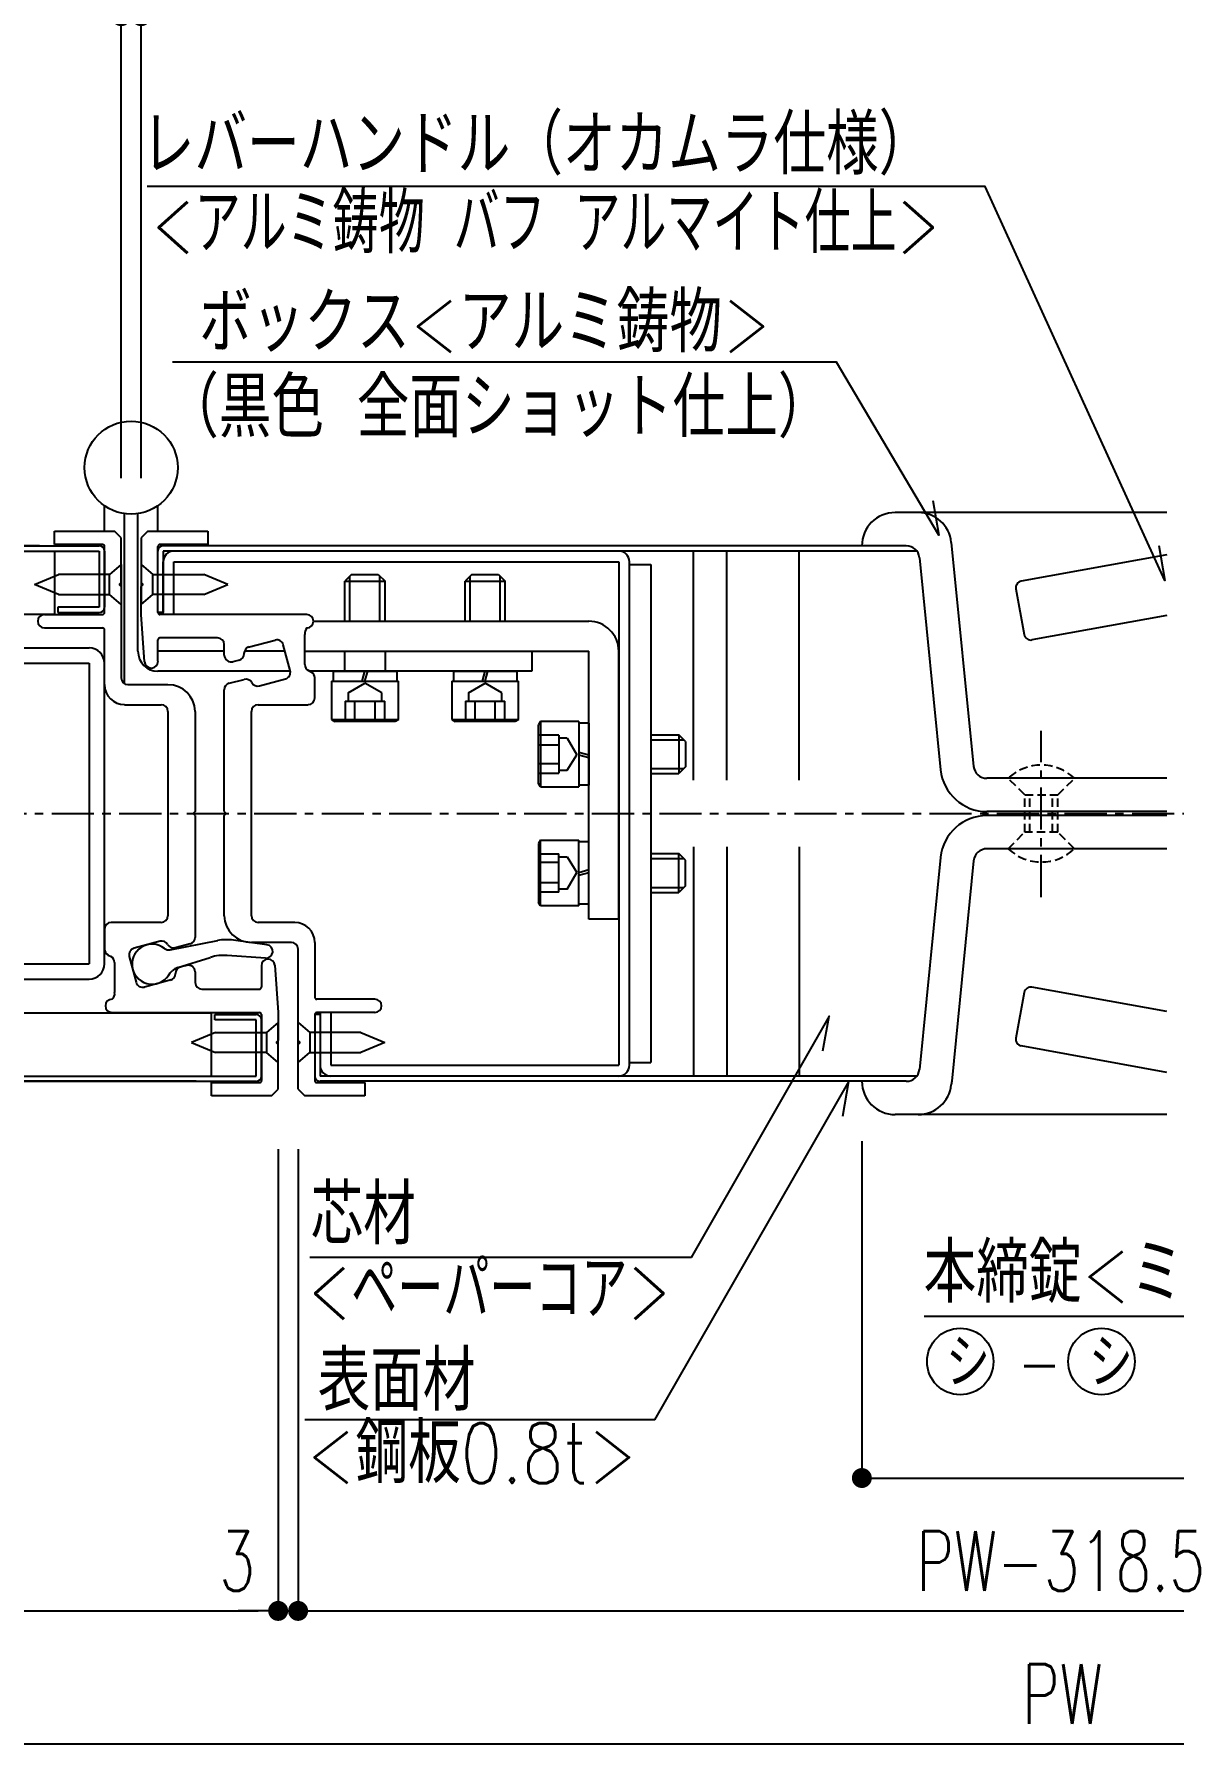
# Model space of a CAD drawing. Extents: x -275225 to 47266, y -41063 to 95295.
# Drawn here: x -224543 to -224371.5, y -21630.6 to -21373.3 of the extents above; entities that cross this region are included whole.
import ezdxf

# ---------------------------------------------------------------- set-up
doc = ezdxf.new("R2010")
doc.units = 0
doc.header["$LTSCALE"] = 0.2
doc.header["$PDMODE"] = 99
doc.header["$PDSIZE"] = 5
doc.linetypes.add('CENTER', pattern=[50.8, 31.75, -6.35, 6.35, -6.35])
doc.linetypes.add('HIDDEN', pattern=[9.525, 6.35, -3.175])
for name, color, linetype in [('_P18_製品', 4, 'Continuous'), ('_基準', 1, 'CENTER'), ('_文字', 3, 'Continuous'), ('_製品寸法', 9, 'Continuous'), ('OKAMURA-HIDDEN', 6, 'HIDDEN')]:
    doc.layers.add(name, color=color, linetype=linetype)
doc.styles.add('OKAMURA', font='SIMPLEX.shx', dxfattribs={"width": 0.7, "bigfont": 'BIGFONT.shx'})
doc.dimstyles.new('OKAMURA-003', dxfattribs={"dimscale": 3, "dimtxt": 3, "dimasz": 1, "dimexe": 0, "dimexo": 3, "dimgap": 1, "dimtad": 1, "dimdec": 3, "dimdsep": 46, "dimtxsty": 'OKAMURA', "dimblk1": 'DOT', "dimblk2": 'DOT', "dimsah": 1, "dimcen": 0, "dimclrd": 9, "dimclre": 9, "dimclrt": 3, "dimadec": 0, "dimazin": 0, "dimtfac": 1, "dimtdec": 3, "dimtix": 1, "dimtmove": 2, "dimatfit": 3, "dimldrblk": 'NONE', "dimfxl": 0, "dimtolj": 1, "dimarcsym": 0})

# ---------------------------------------------------------------- blocks, each defined once
blk = doc.blocks.new('_DOT')
at = {"color": 0, "linetype": 'ByBlock'}
blk.add_line((-0.5, 0), (-1, 0), dxfattribs=at)
at = {"color": 0, "linetype": 'ByBlock', "const_width": 0.5}
blk.add_lwpolyline([(-0.25, 0, 1), (0.25, 0, 1)], format="xyb", close=True, dxfattribs=at)
blk = doc.blocks.new('*D710')
at = {"layer": '_製品寸法', "color": 9, "lineweight": -2, "transparency": 16777216}
for p, q in [((120.07, 40.3), (69.86, 40.3)), ((69.86, -37.3), (69.86, 37.3)), ((143.68, -40.3), (69.86, -40.3))]:
    blk.add_line(p, q, dxfattribs=at)
at = {"layer": 'Defpoints', "color": 0, "transparency": 16777216}
for p in [(69.86, 40.3), (129.07, 40.3), (152.68, -40.3)]:
    blk.add_point(p, dxfattribs=at)
at = {"layer": '_製品寸法', "color": 9, "lineweight": -2, "transparency": 16777216, "xscale": 3, "yscale": 3, "zscale": 3}
for p, rotation in [((69.86, 40.3), 90), ((69.86, -40.3), 270)]:
    blk.add_blockref('_DOT', p, dxfattribs=dict(at, rotation=rotation))
at = {"layer": '_製品寸法', "color": 3, "transparency": 16777216, "insert": (62.36, 0), "char_height": 9, "attachment_point": 5, "rotation": 90, "style": 'OKAMURA'}
blk.add_mtext('\\A1;80.6', dxfattribs=at)
blk = doc.blocks.new('_None')
blk = doc.blocks.new('*D713')
at = {"layer": '_製品寸法', "color": 9, "lineweight": -2, "transparency": 16777216}
for p, q in [((0, -50.5), (0, -120)), ((156, -50.5), (156, -120)), ((3, -120), (153, -120))]:
    blk.add_line(p, q, dxfattribs=at)
at = {"layer": 'Defpoints', "color": 0, "transparency": 16777216}
for p in [(0, -41.5), (156, -41.5), (156, -120)]:
    blk.add_point(p, dxfattribs=at)
at = {"layer": '_製品寸法', "color": 9, "lineweight": -2, "transparency": 16777216, "xscale": 3, "yscale": 3, "zscale": 3, "rotation": 180}
blk.add_blockref('_DOT', (0, -120), dxfattribs=at)
at = {"layer": '_製品寸法', "color": 9, "lineweight": -2, "transparency": 16777216, "xscale": 3, "yscale": 3, "zscale": 3}
blk.add_blockref('_DOT', (156, -120), dxfattribs=at)
at = {"layer": '_製品寸法', "color": 3, "transparency": 16777216, "insert": (78, -112.5), "char_height": 9, "attachment_point": 5, "style": 'OKAMURA'}
blk.add_mtext('\\A1;156', dxfattribs=at)
blk = doc.blocks.new('*D714')
at = {"layer": '_製品寸法', "color": 9, "lineweight": -2, "transparency": 16777216}
for p, q in [((156, -50.5), (156, -120)), ((159, -50.5), (159, -120)), ((153, -120), (150, -120)), ((156, -120), (159, -120)), ((162, -120), (165, -120))]:
    blk.add_line(p, q, dxfattribs=at)
at = {"layer": 'Defpoints', "color": 0, "transparency": 16777216}
for p in [(156, -41.5), (159, -41.5), (159, -120)]:
    blk.add_point(p, dxfattribs=at)
at = {"layer": '_製品寸法', "color": 9, "lineweight": -2, "transparency": 16777216, "xscale": 3, "yscale": 3, "zscale": 3}
blk.add_blockref('_DOT', (156, -120), dxfattribs=at)
at = {"layer": '_製品寸法', "color": 9, "lineweight": -2, "transparency": 16777216, "xscale": 3, "yscale": 3, "zscale": 3, "rotation": 180}
blk.add_blockref('_DOT', (159, -120), dxfattribs=at)
at = {"layer": '_製品寸法', "color": 3, "transparency": 16777216, "insert": (149.83, -112.5), "char_height": 9, "attachment_point": 5, "style": 'OKAMURA'}
blk.add_mtext('\\A1;3', dxfattribs=at)
blk = doc.blocks.new('*D715')
at = {"layer": '_製品寸法', "color": 9, "lineweight": -2, "transparency": 16777216}
for p, q in [((158.999695, -50.49501), (158.999695, -120)), ((388.499695, -50.494534), (388.499695, -120)), ((161.999695, -120), (385.499695, -120))]:
    blk.add_line(p, q, dxfattribs=at)
at = {"layer": 'Defpoints', "color": 0, "transparency": 16777216}
for p in [(158.999695, -41.49501), (388.499695, -41.494534), (388.499695, -120)]:
    blk.add_point(p, dxfattribs=at)
at = {"layer": '_製品寸法', "color": 9, "lineweight": -2, "transparency": 16777216, "xscale": 3, "yscale": 3, "zscale": 3, "rotation": 180}
blk.add_blockref('_DOT', (158.999695, -120), dxfattribs=at)
at = {"layer": '_製品寸法', "color": 9, "lineweight": -2, "transparency": 16777216, "xscale": 3, "yscale": 3, "zscale": 3}
blk.add_blockref('_DOT', (388.499695, -120), dxfattribs=at)
at = {"layer": '_製品寸法', "color": 3, "transparency": 16777216, "insert": (273.749695, -112.5), "char_height": 9, "attachment_point": 5, "style": 'OKAMURA'}
blk.add_mtext('\\A1;PW-318.5', dxfattribs=at)
blk = doc.blocks.new('*D717')
at = {"layer": '_製品寸法', "color": 9, "lineweight": -2, "transparency": 16777216}
for p, q in [((0, 50.495056), (0, 120)), ((3, 120), (129.383728, 120)), ((132.383728, 50.494988), (132.383728, 120))]:
    blk.add_line(p, q, dxfattribs=at)
at = {"layer": 'Defpoints', "color": 0, "transparency": 16777216}
for p in [(132.383728, 120), (0, 41.495056), (132.383728, 41.494988)]:
    blk.add_point(p, dxfattribs=at)
at = {"layer": '_製品寸法', "color": 9, "lineweight": -2, "transparency": 16777216, "xscale": 3, "yscale": 3, "zscale": 3, "rotation": 180}
blk.add_blockref('_DOT', (0, 120), dxfattribs=at)
at = {"layer": '_製品寸法', "color": 9, "lineweight": -2, "transparency": 16777216, "xscale": 3, "yscale": 3, "zscale": 3}
blk.add_blockref('_DOT', (132.383728, 120), dxfattribs=at)
at = {"layer": '_製品寸法', "color": 3, "transparency": 16777216, "insert": (66.191864, 127.5), "char_height": 9, "attachment_point": 5, "style": 'OKAMURA'}
blk.add_mtext('\\A1;132.5 ', dxfattribs=at)
blk = doc.blocks.new('*D718')
at = {"layer": '_製品寸法', "color": 9, "lineweight": -2, "transparency": 16777216}
for p, q in [((129.383728, 120), (126.383728, 120)), ((132.383728, 50.494988), (132.383728, 120)), ((132.383728, 120), (135.383728, 120)), ((135.383728, 50.495072), (135.383728, 120)), ((138.383728, 120), (141.383728, 120))]:
    blk.add_line(p, q, dxfattribs=at)
at = {"layer": 'Defpoints', "color": 0, "transparency": 16777216}
for p in [(135.383728, 120), (132.383728, 41.494988), (135.383728, 41.495072)]:
    blk.add_point(p, dxfattribs=at)
at = {"layer": '_製品寸法', "color": 9, "lineweight": -2, "transparency": 16777216, "xscale": 3, "yscale": 3, "zscale": 3}
blk.add_blockref('_DOT', (132.383728, 120), dxfattribs=at)
at = {"layer": '_製品寸法', "color": 9, "lineweight": -2, "transparency": 16777216, "xscale": 3, "yscale": 3, "zscale": 3, "rotation": 180}
blk.add_blockref('_DOT', (135.383728, 120), dxfattribs=at)
at = {"layer": '_製品寸法', "color": 3, "transparency": 16777216, "insert": (133.883728, 127.5), "char_height": 9, "attachment_point": 5, "style": 'OKAMURA'}
blk.add_mtext('\\A1;3', dxfattribs=at)
blk = doc.blocks.new('*D719')
at = {"layer": '_製品寸法', "color": 9, "lineweight": -2, "transparency": 16777216}
for p, q in [((135.383728, 50.495072), (135.383728, 120)), ((138.383728, 120), (408.999878, 120)), ((411.999878, 50.495076), (411.999878, 120))]:
    blk.add_line(p, q, dxfattribs=at)
at = {"layer": 'Defpoints', "color": 0, "transparency": 16777216}
for p in [(411.999878, 120), (135.383728, 41.495072), (411.999878, 41.495076)]:
    blk.add_point(p, dxfattribs=at)
at = {"layer": '_製品寸法', "color": 9, "lineweight": -2, "transparency": 16777216, "xscale": 3, "yscale": 3, "zscale": 3, "rotation": 180}
blk.add_blockref('_DOT', (135.383728, 120), dxfattribs=at)
at = {"layer": '_製品寸法', "color": 9, "lineweight": -2, "transparency": 16777216, "xscale": 3, "yscale": 3, "zscale": 3}
blk.add_blockref('_DOT', (411.999878, 120), dxfattribs=at)
at = {"layer": '_製品寸法', "color": 3, "transparency": 16777216, "insert": (273.691803, 127.5), "char_height": 9, "attachment_point": 5, "style": 'OKAMURA'}
blk.add_mtext('\\A1;PW-271.5', dxfattribs=at)
blk = doc.blocks.new('*D722')
at = {"layer": '_製品寸法', "color": 9, "lineweight": -2, "transparency": 16777216}
for p, q in [((0, -50.495056), (0, -140)), ((547.999878, -50.495056), (547.999878, -140)), ((3, -140), (544.999878, -140))]:
    blk.add_line(p, q, dxfattribs=at)
at = {"layer": 'Defpoints', "color": 0, "transparency": 16777216}
for p in [(0, -41.495056), (547.999878, -41.495056), (547.999878, -140)]:
    blk.add_point(p, dxfattribs=at)
at = {"layer": '_製品寸法', "color": 9, "lineweight": -2, "transparency": 16777216, "xscale": 3, "yscale": 3, "zscale": 3, "rotation": 180}
blk.add_blockref('_DOT', (0, -140), dxfattribs=at)
at = {"layer": '_製品寸法', "color": 9, "lineweight": -2, "transparency": 16777216, "xscale": 3, "yscale": 3, "zscale": 3}
blk.add_blockref('_DOT', (547.999878, -140), dxfattribs=at)
at = {"layer": '_製品寸法', "color": 3, "transparency": 16777216, "insert": (273.999939, -132.5), "char_height": 9, "attachment_point": 5, "style": 'OKAMURA'}
blk.add_mtext('\\A1;PW', dxfattribs=at)
blk = doc.blocks.new('*D724')
at = {"layer": '_製品寸法', "color": 9, "lineweight": -2, "transparency": 16777216}
for p, q in [((243.83, -49.3), (243.83, -100)), ((363.5, -49.3), (363.5, -100)), ((246.83, -100), (360.5, -100))]:
    blk.add_line(p, q, dxfattribs=at)
at = {"layer": 'Defpoints', "color": 0, "transparency": 16777216}
for p in [(243.83, -40.3), (363.5, -40.3), (363.5, -100)]:
    blk.add_point(p, dxfattribs=at)
at = {"layer": '_製品寸法', "color": 9, "lineweight": -2, "transparency": 16777216, "xscale": 3, "yscale": 3, "zscale": 3, "rotation": 180}
blk.add_blockref('_DOT', (243.83, -100), dxfattribs=at)
at = {"layer": '_製品寸法', "color": 9, "lineweight": -2, "transparency": 16777216, "xscale": 3, "yscale": 3, "zscale": 3}
blk.add_blockref('_DOT', (363.5, -100), dxfattribs=at)
at = {"layer": '_製品寸法', "color": 3, "transparency": 16777216, "insert": (303.67, -92.5), "char_height": 9, "attachment_point": 5, "style": 'OKAMURA'}
blk.add_mtext('\\A1;184', dxfattribs=at)
blk = doc.blocks.new('A$C50CE285F')
at = {"layer": '_P18_製品'}
for p, q in [((129.87, 42.5), (129.87, 46.32)), ((137.9, 42.5), (137.9, 46.33)), ((132.89, 19.53), (132.89, 45.13)), ((134.9, 24.42), (134.88, 45.13)), ((252.32, 45.3), (248.83, 45.3)), ((289.72, 45.3), (252.35, 45.3)), ((122.33, 42.5), (131.38, 42.5)), ((122.33, 40.49), (122.33, 42.5)), ((132.38, 41.49), (131.38, 42.5)), ((132.38, 34.77), (132.38, 41.49)), ((136.39, 42.5), (135.38, 41.49)), ((135.38, 41.49), (135.38, 34.77)), ((136.39, 42.5), (145.43, 42.5)), ((145.43, 42.5), (145.43, 40.49)), ((2.8, 39.5), (129.07, 39.5)), ((2.82, 40.3), (129.07, 40.3)), ((129.57, 40.49), (122.33, 40.49)), ((122.33, 39.5), (122.33, 30)), ((129.07, 39.5), (129.07, 31.05)), ((129.87, 30.25), (129.87, 40.2)), ((129.87, 39.5), (129.87, 31.05)), ((137.9, 30.25), (137.9, 40.2)), ((137.9, 30.25), (137.9, 39.5)), ((145.43, 40.49), (138.2, 40.49)), ((243.83, 40.3), (138.7, 40.3)), ((252.12, 39.5), (138.7, 39.5)), ((138.7, 39.5), (138.7, 30.25)), ((250.51, 40.3), (243.83, 40.3)), ((257.29, 40.81), (260.65, 7.1)), ((289.72, 38.96), (267.82, 34.98)), ((132.38, 37.49), (132.38, 31.46)), ((135.38, 37.49), (135.38, 31.46)), ((138.7, 29.95), (138.7, 37.89)), ((140.31, 37.89), (207.25, 37.89)), ((140.31, 29.95), (140.31, 37.89)), ((207.25, 37.89), (207.25, -37.89)), ((208.86, -37.89), (208.86, 37.89)), ((208.86, 37.49), (212.07, 37.49)), ((212.07, 37.49), (212.07, -37.49)), ((252.5, 38.5), (255.68, 6.59)), ((132.38, 34.77), (132.08, 34.47)), ((132.38, 34.17), (132.08, 34.47)), ((132.38, 34.17), (132.38, 20.4)), ((135.38, 34.77), (135.69, 34.47)), ((135.38, 34.17), (135.69, 34.47)), ((135.38, 29.95), (135.38, 34.17)), ((267.01, 33.81), (268.26, 26.93)), ((129.07, 31.05), (122.84, 31.05)), ((122.84, 31.05), (122.84, 30.25)), ((10.5, 30), (122.33, 30)), ((120.83, 29.95), (129.57, 29.95)), ((122.84, 30.25), (129.07, 30.25)), ((135.9, 22.84), (135.38, 29.95)), ((138.7, 30.25), (137.9, 30.25)), ((160.31, 29.95), (138.2, 29.95)), ((161.32, 28.94), (202.74, 28.94)), ((289.72, 29.81), (269.43, 26.12)), ((120.83, 27.94), (129.57, 27.94)), ((129.87, 19.4), (129.87, 27.64)), ((137.91, 22.91), (137.91, 26.13)), ((146.88, 26.43), (138.21, 26.43)), ((151.5, 25.03), (155.53, 26.11)), ((160.02, 22.41), (160.02, 26.93)), ((32.46, 24.92), (127.56, 24.92)), ((147.88, 24.42), (137.91, 24.42)), ((147.88, 23.83), (147.88, 25.43)), ((157.02, 24.42), (150.92, 24.42)), ((157.8, 21.51), (156.76, 25.4)), ((160.02, 24.42), (194.19, 24.42)), ((160.02, 24.42), (202.73, 24.42)), ((194.19, 24.42), (194.19, 21.41)), ((202.73, -15.88), (202.73, 24.42)), ((207.25, -15.88), (207.25, 24.42)), ((207.25, 23.92), (207.25, -16.08)), ((32.46, 22.61), (127.56, 22.61)), ((127.56, 22.61), (127.56, -22.61)), ((129.87, -22.66), (129.87, 22.65)), ((157.82, 21.41), (137.91, 21.41)), ((149.22, 22.86), (150.24, 23.13)), ((160.99, 21.29), (160.55, 21.53)), ((194.19, 21.41), (160.77, 21.41)), ((133.39, 19.4), (139.42, 19.4)), ((147.88, 0.3), (147.88, 18.63)), ((148.63, 19.6), (150.9, 20.19)), ((153.17, 19.23), (157.09, 20.28)), ((161.53, 17.39), (161.53, 20.4)), ((132.89, 16.38), (138.41, 16.38)), ((152.98, 16.38), (160.52, 16.38)), ((139.42, 15.38), (139.42, -15.38)), ((143.5, 15.38), (143.5, 0.3)), ((151.98, -15.38), (151.98, 15.38)), ((289.72, 5.3), (262.64, 5.3)), ((143.5, 0.3), (143.2, 0)), ((143.5, -0.3), (143.2, 0)), ((147.88, 0.3), (148.18, 0)), ((289.72, 0.3), (262.64, 0.3)), ((143.5, -0.3), (143.5, -18.63)), ((147.88, -0.3), (148.18, 0)), ((147.88, -15.38), (147.88, -0.3)), ((289.72, -0.3), (262.64, -0.3)), ((255.68, -6.59), (252.5, -38.5)), ((260.65, -7.1), (257.35, -40.3)), ((289.72, -5.3), (262.64, -5.3)), ((129.87, -17.39), (129.87, -20.4)), ((138.41, -16.38), (130.88, -16.38)), ((158.5, -16.38), (152.98, -16.38)), ((207.25, -15.88), (202.73, -15.88)), ((138.23, -19.23), (134.31, -20.28)), ((139.74, -20.52), (146.9, -19.11)), ((142.76, -19.6), (140.5, -20.19)), ((154.29, -19.75), (149.29, -19.05)), ((157.99, -19.4), (151.98, -19.4)), ((159, -34.17), (159, -20.4)), ((161.51, -19.4), (161.51, -27.64)), ((32.46, -22.61), (127.56, -22.61)), ((130.4, -21.29), (130.85, -21.53)), ((131.38, -22.41), (131.38, -26.93)), ((133.6, -21.51), (134.64, -25.4)), ((140.92, -23.16), (145.79, -21.65)), ((142.24, -22.86), (141.16, -23.13)), ((154.08, -21.75), (148.34, -21.36)), ((153.49, -22.91), (153.49, -26.13)), ((155.5, -22.84), (156, -29.95)), ((32.46, -24.92), (127.56, -24.92)), ((139.9, -25.03), (135.87, -26.11)), ((139.76, -23.97), (140.07, -23.66)), ((143.5, -23.83), (143.5, -25.43)), ((144.51, -26.43), (153.19, -26.43)), ((170.56, -27.94), (161.81, -27.94)), ((268.26, -26.93), (267.01, -33.81)), ((289.72, -29.81), (269.43, -26.12)), ((10.5, -30), (145.95, -30)), ((131, -29.95), (153.19, -29.95)), ((145.95, -39.5), (145.95, -30)), ((146.45, -30.25), (152.68, -30.25)), ((146.45, -31.05), (146.45, -30.25)), ((153.49, -30.25), (153.49, -40.2)), ((156, -29.95), (156, -34.17)), ((161.51, -30.25), (161.51, -39.5)), ((161.51, -30.25), (161.51, -40.2)), ((162.32, -30.25), (161.51, -30.25)), ((170.56, -29.95), (161.81, -29.95)), ((162.32, -29.95), (162.32, -37.89)), ((162.32, -30.25), (162.32, -39.5)), ((163.92, -29.95), (163.92, -37.89)), ((152.68, -31.05), (146.45, -31.05)), ((152.68, -39.5), (152.68, -31.05)), ((153.49, -39.5), (153.49, -31.05)), ((156, -37.49), (156, -31.46)), ((159, -37.49), (159, -31.46)), ((156, -34.17), (155.7, -34.47)), ((156, -34.77), (155.7, -34.47)), ((156, -41.5), (156, -34.77)), ((159, -34.17), (159.3, -34.47)), ((159, -34.77), (159.3, -34.47)), ((159, -41.5), (159, -34.77)), ((289.72, -38.96), (267.82, -34.98)), ((163.92, -37.89), (207.25, -37.89)), ((208.86, -37.49), (212.07, -37.49)), ((2.8, -39.5), (152.68, -39.5)), ((2.82, -40.3), (152.68, -40.3)), ((145.95, -40.49), (153.19, -40.49)), ((145.95, -42.5), (145.95, -40.49)), ((161.81, -40.49), (169.05, -40.49)), ((252.12, -39.5), (162.32, -39.5)), ((243.83, -40.3), (162.32, -40.3)), ((169.05, -40.49), (169.05, -42.5)), ((250.51, -40.3), (243.83, -40.3)), ((257.35, -40.3), (257.29, -40.81)), ((154.99, -42.5), (145.95, -42.5)), ((154.99, -42.5), (156, -41.5)), ((159, -41.5), (160, -42.5)), ((169.05, -42.5), (160, -42.5)), ((252.32, -45.3), (248.83, -45.3)), ((289.72, -45.3), (252.3, -45.3))]:
    blk.add_line(p, q, dxfattribs=at)
at = {"layer": '_P18_製品', "color": 6}
for p, q in [((218.51, 5.02), (218.51, 39.5)), ((223.53, 5.02), (223.53, 39.5)), ((234.39, 5.03), (234.39, 39.5)), ((132.38, 37.49), (130.63, 35.98)), ((135.38, 37.49), (137.14, 35.98)), ((119.32, 34.47), (122.96, 35.98)), ((122.96, 32.96), (119.32, 34.47)), ((130.63, 35.98), (122.96, 35.98)), ((130.63, 32.96), (130.63, 35.98)), ((137.14, 32.96), (137.14, 35.98)), ((137.14, 35.98), (144.81, 35.98)), ((148.45, 34.47), (144.81, 35.98)), ((144.81, 32.96), (148.45, 34.47)), ((167.05, 35.98), (166.05, 34.97)), ((166.05, 28.94), (166.05, 34.97)), ((166.05, 34.97), (172.08, 34.97)), ((166.8, 28.94), (166.8, 35.73)), ((167.05, 35.98), (171.07, 35.98)), ((171.07, 35.98), (172.08, 34.97)), ((171.32, 28.94), (171.32, 35.73)), ((172.08, 28.94), (172.08, 34.97)), ((185.14, 35.98), (184.14, 34.97)), ((184.14, 28.94), (184.14, 34.97)), ((184.14, 34.97), (190.17, 34.97)), ((184.89, 28.94), (184.89, 35.73)), ((185.14, 35.98), (189.16, 35.98)), ((189.16, 35.98), (190.17, 34.97)), ((189.41, 28.94), (189.41, 35.73)), ((190.17, 28.94), (190.17, 34.97)), ((122.96, 32.96), (130.63, 32.96)), ((132.38, 31.46), (130.63, 32.96)), ((135.38, 31.46), (137.14, 32.96)), ((144.81, 32.96), (137.14, 32.96)), ((166.05, 21.41), (166.05, 24.42)), ((172.08, 24.42), (172.08, 21.41)), ((164.29, 21.41), (173.84, 21.41)), ((164.29, 21.41), (164.29, 19.9)), ((168.66, 19.9), (169.06, 21.41)), ((169.06, 19.9), (169.47, 21.41)), ((173.84, 21.41), (173.84, 19.9)), ((182.38, 21.41), (191.93, 21.41)), ((182.38, 21.41), (182.38, 19.9)), ((186.75, 19.9), (187.15, 21.41)), ((187.15, 19.9), (187.56, 21.41)), ((191.93, 21.41), (191.93, 19.9)), ((164.04, 19.9), (174.09, 19.9)), ((164.04, 19.9), (164.04, 14.16)), ((166.55, 18.15), (169.06, 19.6)), ((166.55, 18.15), (166.55, 16.89)), ((171.58, 18.15), (169.06, 19.6)), ((171.58, 16.89), (171.58, 18.15)), ((174.09, 14.16), (174.09, 19.9)), ((182.13, 19.9), (192.18, 19.9)), ((182.13, 19.9), (182.13, 14.16)), ((184.64, 18.15), (187.15, 19.6)), ((184.64, 18.15), (184.64, 16.89)), ((189.66, 18.15), (187.15, 19.6)), ((189.66, 16.89), (189.66, 18.15)), ((192.18, 14.16), (192.18, 19.9)), ((166.1, 16.89), (166.1, 13.87)), ((166.1, 16.89), (172.03, 16.89)), ((167.55, 13.87), (167.55, 16.89)), ((170.58, 13.87), (170.58, 16.89)), ((172.03, 13.87), (172.03, 16.89)), ((184.19, 16.89), (184.19, 13.87)), ((184.19, 16.89), (190.12, 16.89)), ((185.64, 13.87), (185.64, 16.89)), ((188.67, 13.87), (188.67, 16.89)), ((190.12, 13.87), (190.12, 16.89)), ((164.04, 14.16), (164.54, 13.87)), ((164.04, 14.16), (174.09, 14.16)), ((173.59, 13.87), (164.54, 13.87)), ((174.09, 14.16), (173.59, 13.87)), ((182.13, 14.16), (182.63, 13.87)), ((182.13, 14.16), (192.18, 14.16)), ((191.67, 13.87), (182.63, 13.87)), ((192.18, 14.16), (191.67, 13.87)), ((195.48, 13.87), (195.19, 13.37)), ((195.19, 4.52), (195.19, 13.37)), ((195.48, 13.87), (195.48, 4.02)), ((201.22, 13.87), (195.48, 13.87)), ((201.22, 13.87), (201.22, 4.02)), ((202.73, 13.62), (201.22, 13.62)), ((202.73, 13.62), (202.73, 4.27)), ((198.21, 11.81), (195.19, 11.81)), ((195.19, 10.36), (198.21, 10.36)), ((198.21, 11.81), (198.21, 6.08)), ((199.47, 11.36), (198.21, 11.36)), ((199.47, 11.36), (200.92, 8.85)), ((212.07, 11.86), (216.3, 11.86)), ((212.07, 11.11), (217.05, 11.11)), ((216.3, 11.86), (216.3, 6.03)), ((217.3, 10.86), (216.3, 11.86)), ((217.3, 10.86), (217.3, 7.03)), ((199.47, 6.53), (200.92, 8.85)), ((201.22, 9.25), (202.73, 8.85)), ((201.22, 8.85), (202.73, 8.44)), ((195.19, 7.53), (198.21, 7.53)), ((195.19, 6.08), (198.21, 6.08)), ((198.21, 6.53), (199.47, 6.53)), ((212.07, 6.78), (217.05, 6.78)), ((212.07, 6.03), (216.3, 6.03)), ((217.3, 7.03), (216.3, 6.03)), ((195.48, 4.02), (195.19, 4.52)), ((195.48, 4.02), (201.22, 4.02)), ((202.73, 4.27), (201.22, 4.27)), ((195.48, -4.02), (195.19, -4.52)), ((195.19, -4.52), (195.19, -13.37)), ((195.48, -13.87), (195.48, -4.02)), ((195.48, -4.02), (201.22, -4.02)), ((201.22, -13.87), (201.22, -4.02)), ((202.73, -4.27), (201.22, -4.27)), ((202.73, -13.62), (202.73, -4.27)), ((218.51, -5.02), (218.51, -39.5)), ((223.53, -5.02), (223.53, -39.5)), ((234.39, -5.02), (234.39, -39.5)), ((195.19, -6.08), (198.21, -6.08)), ((195.19, -7.33), (198.21, -7.33)), ((198.21, -11.81), (198.21, -6.08)), ((198.21, -6.53), (199.47, -6.53)), ((199.47, -6.53), (200.92, -8.85)), ((212.07, -6.03), (216.3, -6.03)), ((212.07, -6.78), (217.05, -6.78)), ((216.3, -11.86), (216.3, -6.03)), ((217.3, -7.03), (216.3, -6.03)), ((217.3, -10.86), (217.3, -7.03)), ((199.47, -11.36), (200.92, -8.85)), ((201.22, -8.85), (202.73, -8.44)), ((201.22, -9.25), (202.73, -8.85)), ((195.19, -10.36), (198.21, -10.36)), ((198.21, -11.81), (195.19, -11.81)), ((199.47, -11.36), (198.21, -11.36)), ((212.07, -11.11), (217.05, -11.11)), ((212.07, -11.86), (216.3, -11.86)), ((217.3, -10.86), (216.3, -11.86)), ((195.48, -13.87), (195.19, -13.37)), ((201.22, -13.87), (195.48, -13.87)), ((202.73, -13.62), (201.22, -13.62)), ((146.57, -32.96), (142.94, -34.47)), ((146.57, -32.96), (154.24, -32.96)), ((156, -31.46), (154.24, -32.96)), ((154.24, -32.96), (154.24, -35.98)), ((159, -31.46), (160.76, -32.96)), ((168.42, -32.96), (160.76, -32.96)), ((160.76, -32.96), (160.76, -35.98)), ((168.42, -32.96), (172.06, -34.47)), ((142.94, -34.47), (146.57, -35.98)), ((154.24, -35.98), (146.57, -35.98)), ((156, -37.49), (154.24, -35.98)), ((159, -37.49), (160.76, -35.98)), ((160.76, -35.98), (168.42, -35.98)), ((172.06, -34.47), (168.42, -35.98))]:
    blk.add_line(p, q, dxfattribs=at)
at = {"layer": '_P18_製品'}
blk.add_circle((133.88, 52.06), 7, dxfattribs=at)
for centre, radius, start, end in [((248.83, 40.3), 5, 90, 180), ((252.32, 40.3), 5, 5.8542, 90), ((129.07, 39.5), 0.804, 0, 90), ((129.58, 40.2), 0.292, 0.3222, 91.789), ((138.19, 40.2), 0.292, 88.2169, 179.6838), ((138.7, 39.5), 0.804, 90, 180), ((140.31, 37.89), 1.61, 90, 180), ((207.25, 37.89), 1.61, 0, 90), ((250.51, 38.3), 2, 5.8528, 90), ((268, 33.99), 1, 100.3086, 190.3143), ((129.07, 31.05), 0.804, 270, 0), ((120.83, 28.94), 1, 90, 180), ((120.83, 28.94), 1, 180, 270), ((129.57, 30.25), 0.301, 270, 0), ((138.2, 30.25), 0.301, 180, 270), ((160.31, 28.94), 1, 0, 90), ((160.31, 28.94), 1, 270, 0), ((202.73, 24.42), 4.52, 0, 90), ((129.57, 27.64), 0.301, 0.0058, 90.0058), ((138.21, 26.13), 0.301, 90, 180), ((146.88, 25.43), 1, 0, 90), ((155.79, 25.14), 1.01, 15.0102, 105.0074), ((161.33, 27.09), 1.32, 140.3026, 187.0043), ((269.25, 27.11), 1, 190.3106, 280.3123), ((127.56, 22.61), 2.31, 0, 90), ((137.91, 24.42), 3.01, 180, 270), ((148.95, 23.89), 1.07, 183.3288, 284.9151), ((149.86, 24.07), 1.01, 285.0076, 0.5313), ((151.87, 24.09), 1.01, 105.0111, 180.5345), ((136.91, 22.91), 1.01, 183.9549, 359.9548), ((156.83, 21.25), 1.01, 285.0068, 15.0065), ((161.02, 22.41), 1, 180, 241.9342), ((160.52, 20.4), 1, 0, 61.922), ((132.89, 19.4), 3.01, 180, 270), ((133.39, 20.4), 1, 180, 270), ((139.43, 15.32), 4.07, 0.7501, 90.1269), ((148.89, 18.63), 1.01, 105.0094, 180.0089), ((151.16, 19.21), 1, 29.4881, 105.0102), ((152.91, 20.2), 1.01, 209.4578, 284.982), ((138.41, 15.38), 1, 0, 90), ((152.98, 15.38), 1, 90, 180), ((160.52, 17.39), 1, 270, 0), ((262.64, 7.3), 7, 185.8548, 270), ((262.64, 7.3), 2, 185.8563, 270), ((262.64, -7.3), 7, 90, 174.144), ((262.64, -7.3), 2, 90, 174.1449), ((138.41, -15.38), 1, 270, 0), ((151.97, -15.31), 4.09, 180.9302, 270.1568), ((152.98, -15.38), 1, 180, 270), ((130.88, -17.39), 1, 90, 180), ((158.5, -19.4), 3.01, 0, 90), ((130.88, -20.4), 1, 180, 241.9182), ((134.57, -21.25), 1.01, 105.0109, 195.006), ((137.03, -22.67), 3.01, 51.4072, 334.5906), ((138.49, -20.2), 1.01, 29.4607, 104.9891), ((139.54, -19.53), 1, 231.4112, 281.3543), ((140.24, -19.22), 1, 209.4935, 285.0137), ((142.5, -18.63), 1.01, 285.0112, 0.0092), ((148.28, -26.48), 7.5, 82.2547, 100.6473), ((154.19, -20.75), 1, 264.0028, 83.9984), ((157.99, -20.4), 1, 0, 90), ((127.56, -22.61), 2.31, 270, 0), ((130.37, -22.41), 1, 0, 61.938), ((141.59, -24.13), 1.06, 103.8439, 177.2364), ((142.5, -23.83), 1, 0, 104.9985), ((147.85, -28.37), 7.03, 86.0005, 107.0013), ((154.49, -22.91), 1.01, 3.9535, 179.9531), ((135.61, -25.14), 1.01, 195.0059, 285.0003), ((139.53, -24.09), 1.01, 285.0092, 0.5338), ((141.54, -25.18), 2.11, 107.0018, 134.2191), ((144.51, -25.43), 1, 180, 270), ((131, -28.94), 1, 90, 180), ((130.45, -27.16), 0.956, 305.48, 13.7046), ((153.19, -26.13), 0.301, 270, 0), ((161.81, -27.64), 0.301, 180, 270), ((170.56, -28.94), 1, 0, 90), ((269.25, -27.11), 1, 79.6895, 169.693), ((131, -28.94), 1, 180, 270), ((152.68, -31.05), 0.804, 0, 90), ((153.19, -30.25), 0.301, 0.0058, 90.0058), ((161.81, -30.25), 0.301, 90, 180), ((170.56, -28.94), 1, 270, 0), ((268, -33.99), 1, 169.6896, 259.6946), ((163.92, -37.89), 1.61, 180, 270), ((207.25, -37.89), 1.61, 270, 0), ((250.51, -38.3), 2, 270, 354.1431), ((152.68, -39.5), 0.804, 270, 0), ((153.2, -40.2), 0.292, 268.2167, 359.6837), ((162.32, -39.5), 0.804, 179.9907, 269.9913), ((161.8, -40.2), 0.292, 180.3223, 271.7891), ((248.83, -40.3), 5, 180, 270), ((252.32, -40.3), 5, 270, 354.1431)]:
    blk.add_arc(centre, radius, start, end, dxfattribs=at)
at = {"layer": '_基準'}
for p, q in [((270.83, -12.57), (270.83, 12.47)), ((0, 0), (548, 0))]:
    blk.add_line(p, q, dxfattribs=at)
at = {"layer": 'OKAMURA-HIDDEN'}
for p, q in [((268.33, 2.8), (265.83, 5.3)), ((273.33, 2.8), (275.83, 5.3)), ((268.33, -2.8), (268.33, 2.8)), ((268.33, 2.8), (273.33, 2.8)), ((269.13, -2.8), (269.13, 2.8)), ((272.53, -2.8), (272.53, 2.8)), ((273.33, -2.8), (273.33, 2.8)), ((265.83, -5.3), (268.33, -2.8)), ((273.33, -2.8), (268.33, -2.8)), ((275.83, -5.3), (273.33, -2.8))]:
    blk.add_line(p, q, dxfattribs=at)
for centre, start, end in [((270.83, 0.05), 46.3972, 133.6042), ((270.83, -0.05), 226.3972, 313.6031)]:
    blk.add_arc(centre, 7.25, start, end, dxfattribs=at)
blk = doc.blocks.new('*U706')
at = {"layer": '_文字', "color": 9}
for points in [[(288.5004, 40.3153), (289.4243, 35.0753), (262.3666, 94.3818), (136.3011, 94.3818)], [(254.5035, 47.1273), (255.4275, 41.8872), (239.9938, 67.9245), (140.108, 67.9245)], [(237.9749, -35.7311), (238.8988, -30.4911), (218.1275, -66.7972), (160.7726, -66.7972)], [(240.947, -45.5403), (241.871, -40.3003), (212.6142, -91.221), (160.0277, -91.221)], [(332.3255, -58.5401), (333.2495, -53.3), (320.307, -75.7171), (253.1872, -75.7171)]]:
    blk.add_lwpolyline(points, dxfattribs=at)
at = {"layer": '_文字'}
for centre in [(258.6337, -82.4705), (279.8934, -82.4705)]:
    blk.add_circle(centre, 5, dxfattribs=at)
at = {"layer": '_P18_製品'}
blk.add_blockref('A$C50CE285F', (0, 0), dxfattribs=at)
at = {"layer": '_文字', "style": 'OKAMURA'}
for s, height, width, p in [('レバーハンドル（オカムラ仕様）', 9, 0.8, (135.4886, 96.175)), ('<アルミ鋳物 バフ アルマイト仕上>', 9, 0.7, (136.947, 84.3289)), ('ボックス<アルミ鋳物>', 9, 0.8, (144.1148, 69.4347)), ('（黒色 全面ショット仕上）', 9, 0.8, (139.1376, 56.624)), ('芯材 ', 9, 0.8, (160.8813, -64.8443)), ('本締錠<ミワDZ>', 9, 0.8, (253.1298, -73.5999)), ('<ペーパーコア> ', 9, 0.7, (160.5053, -76.0822)), ('シ - シ', 7.5, 0.8, (256.4901, -86.3608)), ('表面材 ', 9, 0.8, (161.9388, -89.8685)), ('<鋼板0.8t> ', 9, 0.8, (160.2419, -100.7659))]:
    blk.add_text(s, height=height, dxfattribs=dict(at, width=width)).set_placement(p)
at = {"layer": '_製品寸法'}
for base, p1, p2, text, picture, middle in [((132.3837, 120), (0, 41.4951), (132.3837, 41.495), '132.5 ', '*D717', (66.1919, 127.5)), ((411.9999, 120), (135.3837, 41.4951), (411.9999, 41.4951), 'PW-271.5', '*D719', (273.6918, 127.5)), ((363.5011, -100), (243.8331, -40.3001), (363.5011, -40.3001), '184', '*D724', (303.6671, -92.5)), ((155.9997, -120), (0, -41.495), (155.9997, -41.495), '156', '*D713', (77.9998, -112.5)), ((547.9999, -140), (0, -41.4951), (547.9999, -41.4951), 'PW', '*D722', (273.9999, -132.5)), ((388.4997, -120), (158.9997, -41.495), (388.4997, -41.4945), 'PW-318.5', '*D715', (273.7497, -112.5))]:
    dim = blk.add_linear_dim(base=base, p1=p1, p2=p2, text=text, dimstyle='OKAMURA-003', dxfattribs=at)
    dim.commit()
    dim.dimension.update_dxf_attribs({"geometry": picture, "text_midpoint": middle})
dim = blk.add_linear_dim(base=(135.3837, 120), p1=(132.3837, 41.495), p2=(135.3837, 41.4951), dimstyle='OKAMURA-003', dxfattribs=at)
dim.commit()
dim.dimension.update_dxf_attribs({"geometry": '*D718', "text_midpoint": (133.8837, 127.5)})
dim = blk.add_linear_dim(base=(69.8556, 40.2999), p1=(152.6832, -40.3), p2=(129.0673, 40.2999), angle=270, dimstyle='OKAMURA-003', dxfattribs=at)
dim.commit()
dim.dimension.update_dxf_attribs({"geometry": '*D710', "text_midpoint": (62.3556, -0.0001)})
dim = blk.add_linear_dim(base=(158.9997, -120), p1=(155.9997, -41.495), p2=(158.9997, -41.495), dimstyle='OKAMURA-003', dxfattribs=at)
dim.commit()
dim.dimension.update_dxf_attribs({"geometry": '*D714', "text_midpoint": (149.8284, -112.5), "dimtype": 160})

msp = doc.modelspace()

# ---------------------------------------------------------------- block references
msp.add_blockref('*U706', (-224662.27, -21490.61))

doc.saveas('drawing.dxf')
